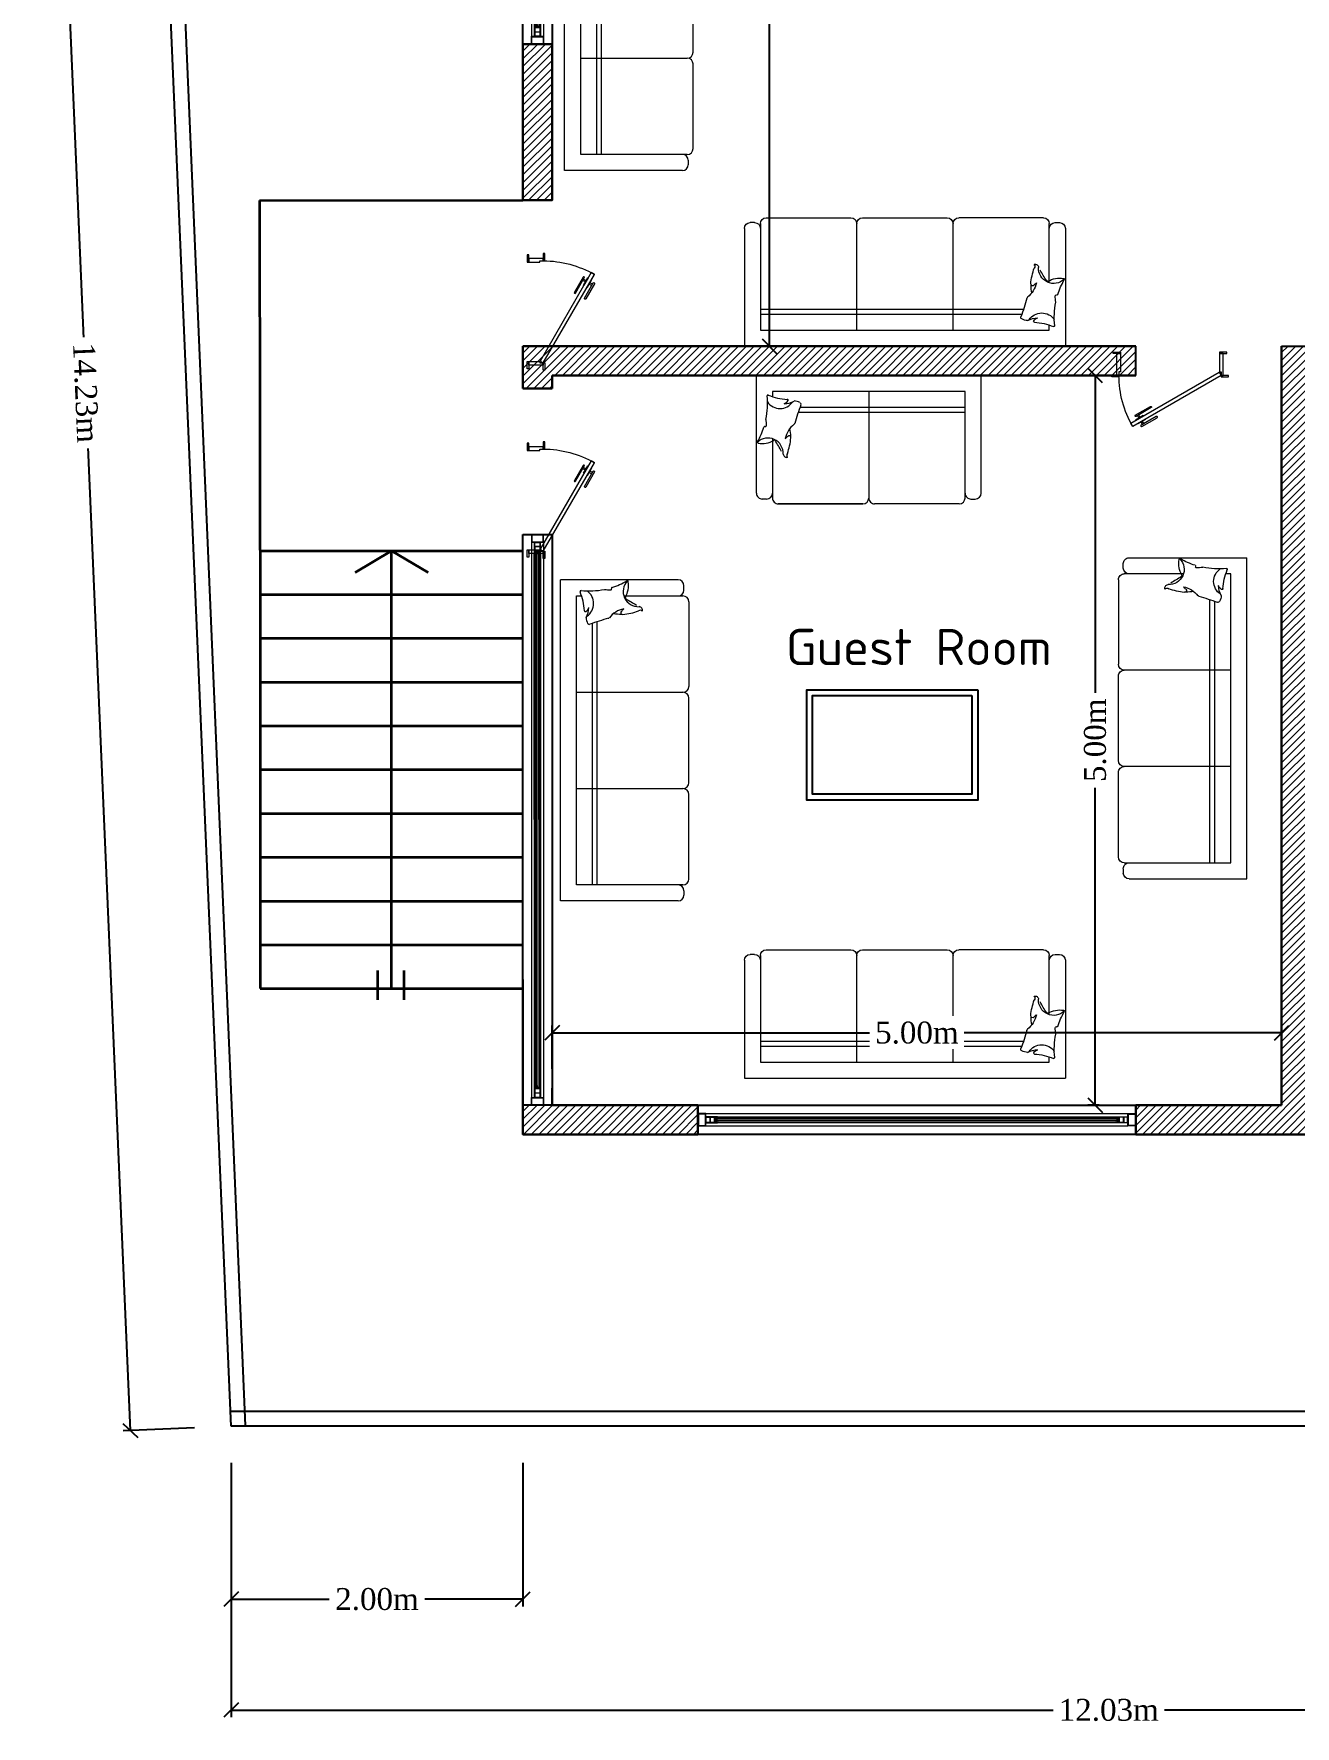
# Model space of a CAD drawing. Header units: millimetres. Extents: x 860 to 1444, y -43 to 267.
# Drawn here: x 1316.19 to 1324.83, y 248.68 to 260.27 of the extents above; entities that cross this region are included whole.
import ezdxf

# ---------------------------------------------------------------- set-up
doc = ezdxf.new("R2010")
doc.units = ezdxf.units.MM
doc.header["$MEASUREMENT"] = 0
for name, color, linetype, lineweight in [('Doors Ari', 251, 'Continuous', 5), ('furniture', 251, 'Continuous', 5), ('Furnitures', 251, 'Continuous', 5), ('WALL', 7, 'Continuous', 30), ('Window', 7, 'Continuous', 15)]:
    doc.layers.add(name, color=color, linetype=linetype, lineweight=lineweight)
doc.layers.add('Text1', color=7, linetype='Continuous')
doc.styles.add('Ari', font='isocpeur.ttf', dxfattribs={"height": 0.15})
doc.styles.add('Ari CENTER', font='times.ttf', dxfattribs={"height": 0.15})
doc.dimstyles.new('Ari New', dxfattribs={"dimtxt": 0.15, "dimasz": 0.1, "dimexe": 0.05, "dimexo": 0.25, "dimgap": 0.05, "dimtad": 0, "dimtoh": 1, "dimzin": 0, "dimdsep": 46, "dimtxsty": 'Ari CENTER', "dimblk": 'OBLIQUE', "dimcen": 0.09, "dimclrd": 251, "dimclre": 251, "dimclrt": 12, "dimadec": 0, "dimazin": 0, "dimtfac": 1, "dimtofl": 0, "dimtmove": 0, "dimatfit": 3, "dimldrblk": 'NONE', "dimfxl": 0, "dimtolj": 1, "dimtzin": 0, "dimarcsym": 0})

# ---------------------------------------------------------------- blocks, each defined once
blk = doc.blocks.new('*U362')
at = {"layer": 'Window', "color": 253, "lineweight": 5}
for p, q in [((2038.612, 2451.441), (2038.612, 2448.548)), ((2038.696, 2451.441), (2038.696, 2448.548))]:
    blk.add_line(p, q, dxfattribs=at)
at = {"layer": 'Window', "color": 251, "lineweight": 5}
for p, q in [((2038.639, 2451.374), (2038.666, 2451.381)), ((2038.64, 2448.615), (2038.667, 2448.608))]:
    blk.add_line(p, q, dxfattribs=at)
at = {"layer": 'Window', "linetype": 'Continuous', "lineweight": 5}
for points in [[(2038.696, 2451.441), (2038.696, 2451.494), (2038.612, 2451.494), (2038.612, 2451.441)], [(2038.635, 2451.412), (2038.635, 2451.412), (2038.635, 2451.439), (2038.671, 2451.439), (2038.671, 2451.412)], [(2038.671, 2451.411), (2038.671, 2451.411), (2038.671, 2451.411), (2038.671, 2451.411), (2038.671, 2451.382), (2038.671, 2451.382), (2038.635, 2451.382), (2038.635, 2451.382), (2038.635, 2451.411), (2038.635, 2451.382), (2038.635, 2451.411), (2038.635, 2451.411), (2038.635, 2451.411), (2038.635, 2451.411), (2038.635, 2451.411), (2038.635, 2451.411), (2038.671, 2451.411), (2038.671, 2451.411), (2038.671, 2451.411), (2038.671, 2451.411)], [(2038.666, 2451.374), (2038.639, 2451.374), (2038.639, 2451.381), (2038.666, 2451.381)], [(2038.672, 2448.578), (2038.672, 2448.578), (2038.672, 2448.578), (2038.672, 2448.578), (2038.672, 2448.607), (2038.672, 2448.607), (2038.635, 2448.607), (2038.635, 2448.607), (2038.635, 2448.578), (2038.635, 2448.607), (2038.635, 2448.578), (2038.635, 2448.578), (2038.635, 2448.578), (2038.635, 2448.578), (2038.635, 2448.578), (2038.635, 2448.578), (2038.672, 2448.578), (2038.672, 2448.578), (2038.672, 2448.578), (2038.672, 2448.578)], [(2038.667, 2448.615), (2038.64, 2448.615), (2038.64, 2448.608), (2038.667, 2448.608)], [(2038.696, 2448.548), (2038.696, 2448.494), (2038.612, 2448.494), (2038.612, 2448.548)], [(2038.635, 2448.576), (2038.635, 2448.576), (2038.635, 2448.55), (2038.672, 2448.55), (2038.672, 2448.576)]]:
    blk.add_lwpolyline(points, close=True, dxfattribs=at)
for points in [[(2038.693, 2451.446), (2038.693, 2451.489, 0.414214), (2038.691, 2451.492), (2038.617, 2451.492, 0.414214), (2038.615, 2451.489), (2038.615, 2451.446, 0.414214), (2038.617, 2451.444), (2038.691, 2451.444, 0.414214)], [(2038.693, 2448.543), (2038.693, 2448.5, -0.414214), (2038.69, 2448.497), (2038.617, 2448.497, -0.414214), (2038.615, 2448.5), (2038.615, 2448.543, -0.414214), (2038.617, 2448.545), (2038.69, 2448.545, -0.414214)]]:
    blk.add_lwpolyline(points, format="xyb", close=True, dxfattribs=at)
for points in [[(2038.632, 2451.441), (2038.632, 2451.381), (2038.632, 2451.36), (2038.636, 2451.36), (2038.636, 2451.363), (2038.635, 2451.363), (2038.635, 2451.381), (2038.671, 2451.381), (2038.671, 2451.363), (2038.67, 2451.363), (2038.67, 2451.36), (2038.674, 2451.36), (2038.674, 2451.381), (2038.674, 2451.441), (2038.632, 2451.441), (2038.671, 2451.441)], [(2038.633, 2448.548), (2038.633, 2448.608), (2038.633, 2448.628), (2038.637, 2448.628), (2038.637, 2448.626), (2038.635, 2448.626), (2038.635, 2448.608), (2038.672, 2448.608), (2038.672, 2448.626), (2038.67, 2448.626), (2038.67, 2448.628), (2038.674, 2448.628), (2038.674, 2448.608), (2038.674, 2448.548), (2038.633, 2448.548), (2038.672, 2448.548)]]:
    blk.add_lwpolyline(points, dxfattribs=at)
at = {"layer": 'Window', "color": 251, "lineweight": 5}
for points in [[(2038.639, 2451.381), (2038.666, 2451.374)], [(2038.64, 2448.608), (2038.667, 2448.615)]]:
    blk.add_lwpolyline(points, dxfattribs=at)
at = {"layer": 'Window', "color": 152, "lineweight": 5, "true_color": 0x2776bb}
for points in [[(2038.639, 2451.374), (2038.64, 2448.615), (2038.648, 2448.615), (2038.647, 2451.374)], [(2038.666, 2451.374), (2038.667, 2448.615), (2038.659, 2448.615), (2038.658, 2451.374)]]:
    blk.add_lwpolyline(points, close=True, dxfattribs=at)
at = {"layer": 'Window', "color": 251, "lineweight": 5}
for points in [[(2038.647, 2451.364), (2038.658, 2451.364), (2038.658, 2451.374), (2038.647, 2451.374)], [(2038.649, 2451.366), (2038.657, 2451.366), (2038.657, 2451.373), (2038.649, 2451.373)], [(2038.648, 2448.615), (2038.659, 2448.615), (2038.659, 2448.624), (2038.648, 2448.624)], [(2038.65, 2448.616), (2038.658, 2448.616), (2038.658, 2448.623), (2038.65, 2448.623)]]:
    blk.add_lwpolyline(points, close=True, dxfattribs=at)
at = {"layer": 'Window', "color": 253, "lineweight": 5}
for points in [[(2038.633, 2448.628), (2038.632, 2451.36)], [(2038.674, 2451.36), (2038.674, 2448.628)]]:
    blk.add_lwpolyline(points, dxfattribs=at)
at = {"layer": 'Window', "color": 251, "lineweight": 5}
for centre, start, end in [((2038.636, 2451.357), 2.8746, 86.4037), ((2038.67, 2451.357), 93.6399, 177.169), ((2038.636, 2448.632), 273.6399, 357.169), ((2038.671, 2448.632), 182.8746, 266.4037)]:
    blk.add_arc(centre, 0.00358, start, end, dxfattribs=at)
blk = doc.blocks.new('*U363')
at = {"layer": 'Window', "color": 253, "lineweight": 5}
for p, q in [((2038.612, 2452.286), (2038.612, 2448.548)), ((2038.696, 2452.286), (2038.696, 2448.548))]:
    blk.add_line(p, q, dxfattribs=at)
at = {"layer": 'Window', "color": 251, "lineweight": 5}
for p, q in [((2038.639, 2452.219), (2038.666, 2452.225)), ((2038.64, 2448.615), (2038.667, 2448.608))]:
    blk.add_line(p, q, dxfattribs=at)
at = {"layer": 'Window', "linetype": 'Continuous', "lineweight": 5}
for points in [[(2038.696, 2452.286), (2038.696, 2452.339), (2038.612, 2452.339), (2038.612, 2452.286)], [(2038.635, 2452.257), (2038.635, 2452.257), (2038.635, 2452.284), (2038.671, 2452.284), (2038.671, 2452.257)], [(2038.671, 2452.256), (2038.671, 2452.256), (2038.671, 2452.256), (2038.671, 2452.256), (2038.671, 2452.227), (2038.671, 2452.227), (2038.635, 2452.227), (2038.635, 2452.227), (2038.635, 2452.256), (2038.635, 2452.227), (2038.635, 2452.256), (2038.635, 2452.256), (2038.635, 2452.256), (2038.635, 2452.256), (2038.635, 2452.256), (2038.635, 2452.256), (2038.671, 2452.256), (2038.671, 2452.256), (2038.671, 2452.256), (2038.671, 2452.256)], [(2038.666, 2452.219), (2038.639, 2452.219), (2038.639, 2452.225), (2038.666, 2452.225)], [(2038.672, 2448.578), (2038.672, 2448.578), (2038.672, 2448.578), (2038.672, 2448.578), (2038.672, 2448.607), (2038.672, 2448.607), (2038.635, 2448.607), (2038.635, 2448.607), (2038.635, 2448.578), (2038.635, 2448.607), (2038.635, 2448.578), (2038.635, 2448.578), (2038.635, 2448.578), (2038.635, 2448.578), (2038.635, 2448.578), (2038.635, 2448.578), (2038.672, 2448.578), (2038.672, 2448.578), (2038.672, 2448.578), (2038.672, 2448.578)], [(2038.667, 2448.615), (2038.64, 2448.615), (2038.64, 2448.608), (2038.667, 2448.608)], [(2038.696, 2448.548), (2038.696, 2448.494), (2038.612, 2448.494), (2038.612, 2448.548)], [(2038.635, 2448.576), (2038.635, 2448.576), (2038.635, 2448.55), (2038.672, 2448.55), (2038.672, 2448.576)]]:
    blk.add_lwpolyline(points, close=True, dxfattribs=at)
for points in [[(2038.693, 2452.291), (2038.693, 2452.334, 0.414214), (2038.691, 2452.337), (2038.617, 2452.337, 0.414214), (2038.615, 2452.334), (2038.615, 2452.291, 0.414214), (2038.617, 2452.288), (2038.691, 2452.288, 0.414214)], [(2038.693, 2448.543), (2038.693, 2448.5, -0.414214), (2038.69, 2448.497), (2038.617, 2448.497, -0.414214), (2038.615, 2448.5), (2038.615, 2448.543, -0.414214), (2038.617, 2448.545), (2038.69, 2448.545, -0.414214)]]:
    blk.add_lwpolyline(points, format="xyb", close=True, dxfattribs=at)
for points in [[(2038.632, 2452.286), (2038.632, 2452.225), (2038.632, 2452.205), (2038.636, 2452.205), (2038.636, 2452.208), (2038.635, 2452.208), (2038.635, 2452.225), (2038.671, 2452.225), (2038.671, 2452.208), (2038.67, 2452.208), (2038.67, 2452.205), (2038.674, 2452.205), (2038.674, 2452.225), (2038.674, 2452.286), (2038.632, 2452.286), (2038.671, 2452.286)], [(2038.633, 2448.548), (2038.633, 2448.608), (2038.633, 2448.628), (2038.637, 2448.628), (2038.637, 2448.626), (2038.635, 2448.626), (2038.635, 2448.608), (2038.672, 2448.608), (2038.672, 2448.626), (2038.67, 2448.626), (2038.67, 2448.628), (2038.674, 2448.628), (2038.674, 2448.608), (2038.674, 2448.548), (2038.633, 2448.548), (2038.672, 2448.548)]]:
    blk.add_lwpolyline(points, dxfattribs=at)
at = {"layer": 'Window', "color": 253, "lineweight": 5}
for points in [[(2038.633, 2448.628), (2038.632, 2452.205)], [(2038.674, 2452.205), (2038.674, 2448.628)]]:
    blk.add_lwpolyline(points, dxfattribs=at)
at = {"layer": 'Window', "color": 251, "lineweight": 5}
for points in [[(2038.639, 2452.225), (2038.666, 2452.219)], [(2038.64, 2448.608), (2038.667, 2448.615)]]:
    blk.add_lwpolyline(points, dxfattribs=at)
at = {"layer": 'Window', "color": 152, "lineweight": 5, "true_color": 0x2776bb}
for points in [[(2038.639, 2452.219), (2038.64, 2448.615), (2038.648, 2448.615), (2038.647, 2452.219)], [(2038.666, 2452.219), (2038.667, 2448.615), (2038.659, 2448.615), (2038.658, 2452.219)]]:
    blk.add_lwpolyline(points, close=True, dxfattribs=at)
at = {"layer": 'Window', "color": 251, "lineweight": 5}
for points in [[(2038.647, 2452.209), (2038.658, 2452.209), (2038.658, 2452.219), (2038.647, 2452.219)], [(2038.649, 2452.211), (2038.657, 2452.211), (2038.657, 2452.217), (2038.649, 2452.217)], [(2038.648, 2448.615), (2038.659, 2448.615), (2038.659, 2448.624), (2038.648, 2448.624)], [(2038.65, 2448.616), (2038.658, 2448.616), (2038.658, 2448.623), (2038.65, 2448.623)]]:
    blk.add_lwpolyline(points, close=True, dxfattribs=at)
for centre, start, end in [((2038.636, 2452.202), 2.8746, 86.4037), ((2038.67, 2452.202), 93.6399, 177.169), ((2038.636, 2448.632), 273.6399, 357.169), ((2038.671, 2448.632), 182.8746, 266.4037)]:
    blk.add_arc(centre, 0.00358, start, end, dxfattribs=at)
blk = doc.blocks.new('_Oblique')
at = {"color": 0, "linetype": 'ByBlock', "lineweight": -2}
blk.add_line((-0.5, -0.5), (0.5, 0.5), dxfattribs=at)
blk = doc.blocks.new('*D388')
at = {"color": 251, "lineweight": -2, "transparency": 16777216}
for p, q in [((1316.677, 264.942), (1316.187, 264.921)), ((1316.237, 264.923), (1316.526, 258.184)), ((1316.847, 250.703), (1316.558, 257.441)), ((1317.287, 250.722), (1316.797, 250.701))]:
    blk.add_line(p, q, dxfattribs=at)
at = {"layer": 'Defpoints', "color": 0, "lineweight": 35, "transparency": 16777216}
for p in [(1316.927, 264.952), (1316.847, 250.703), (1317.537, 250.732)]:
    blk.add_point(p, dxfattribs=at)
at = {"color": 251, "lineweight": -2, "transparency": 16777216, "xscale": 0.1, "yscale": 0.1, "zscale": 0.1}
for p, rotation in [((1316.237, 264.923), 92.45632987171221), ((1316.847, 250.703), 272.4563298717122)]:
    blk.add_blockref('_Oblique', p, dxfattribs=dict(at, rotation=rotation))
at = {"color": 12, "transparency": 16777216, "insert": (1316.542, 257.813), "char_height": 0.15, "attachment_point": 5, "rotation": 272.4563, "style": 'Ari CENTER', "bg_fill": 3, "box_fill_scale": 1.25, "bg_fill_color": 256, "bg_fill_true_color": 13158600, "bg_fill_transparency": 0}
blk.add_mtext('\\A1;14.23m', dxfattribs=at)
blk = doc.blocks.new('_None')
blk = doc.blocks.new('*D390')
at = {"color": 251, "lineweight": -2, "transparency": 16777216}
for p, q in [((1317.537, 250.482), (1317.537, 249.497)), ((1319.537, 250.482), (1319.537, 249.497)), ((1317.537, 249.547), (1318.21, 249.547)), ((1319.537, 249.547), (1318.864, 249.547))]:
    blk.add_line(p, q, dxfattribs=at)
at = {"layer": 'Defpoints', "color": 0, "lineweight": 35, "transparency": 16777216}
for p in [(1317.537, 250.732), (1319.537, 250.732), (1319.537, 249.547)]:
    blk.add_point(p, dxfattribs=at)
at = {"color": 251, "lineweight": -2, "transparency": 16777216, "xscale": 0.1, "yscale": 0.1, "zscale": 0.1, "rotation": 180}
blk.add_blockref('_Oblique', (1317.537, 249.547), dxfattribs=at)
at = {"color": 251, "lineweight": -2, "transparency": 16777216, "xscale": 0.1, "yscale": 0.1, "zscale": 0.1}
blk.add_blockref('_Oblique', (1319.537, 249.547), dxfattribs=at)
at = {"color": 12, "transparency": 16777216, "insert": (1318.537, 249.547), "char_height": 0.15, "attachment_point": 5, "style": 'Ari CENTER', "bg_fill": 3, "box_fill_scale": 1.25, "bg_fill_color": 256, "bg_fill_true_color": 13158600, "bg_fill_transparency": 0}
blk.add_mtext('\\A1;2.00m', dxfattribs=at)
blk = doc.blocks.new('*D391')
at = {"color": 251, "lineweight": -2, "transparency": 16777216}
for p, q in [((1317.537, 250.482), (1317.537, 248.738)), ((1329.567, 250.482), (1329.567, 248.738)), ((1317.537, 248.788), (1323.18, 248.788)), ((1329.567, 248.788), (1323.924, 248.788))]:
    blk.add_line(p, q, dxfattribs=at)
at = {"layer": 'Defpoints', "color": 0, "lineweight": 35, "transparency": 16777216}
for p in [(1317.537, 250.732), (1329.567, 250.732), (1329.567, 248.788)]:
    blk.add_point(p, dxfattribs=at)
at = {"color": 251, "lineweight": -2, "transparency": 16777216, "xscale": 0.1, "yscale": 0.1, "zscale": 0.1, "rotation": 180}
blk.add_blockref('_Oblique', (1317.537, 248.788), dxfattribs=at)
at = {"color": 251, "lineweight": -2, "transparency": 16777216, "xscale": 0.1, "yscale": 0.1, "zscale": 0.1}
blk.add_blockref('_Oblique', (1329.567, 248.788), dxfattribs=at)
at = {"color": 12, "transparency": 16777216, "insert": (1323.552, 248.788), "char_height": 0.15, "attachment_point": 5, "style": 'Ari CENTER', "bg_fill": 3, "box_fill_scale": 1.25, "bg_fill_color": 256, "bg_fill_true_color": 13158600, "bg_fill_transparency": 0}
blk.add_mtext('\\A1;12.03m', dxfattribs=at)
blk = doc.blocks.new('FHJ')
at = {"layer": 'Furnitures'}
for p, q in [((65.237, -5.262), (67.437, -5.262)), ((65.237, -6.069), (65.237, -5.262)), ((67.437, -6.069), (67.437, -5.262)), ((65.347, -5.372), (67.327, -5.372)), ((65.347, -6.102), (65.347, -5.372)), ((66.007, -5.372), (66.007, -6.102)), ((66.667, -5.372), (66.667, -6.102)), ((67.327, -5.372), (67.327, -5.407)), ((65.347, -5.482), (67.139, -5.482)), ((65.347, -5.515), (67.151, -5.515)), ((67.327, -5.696), (67.327, -6.102)), ((65.307, -6.109), (65.277, -6.109)), ((65.387, -6.142), (65.967, -6.142)), ((66.047, -6.142), (66.627, -6.142)), ((67.287, -6.142), (66.707, -6.142)), ((67.367, -6.109), (67.397, -6.109))]:
    blk.add_line(p, q, dxfattribs=at)
for centre, radius, start, end in [((67.144, -5.46), 0.0126, 117.1304, 200.9482), ((67.183, -5.537), 0.099, 92.7962, 117.1304), ((67.245, -5.325), 0.131, 239.5087, 271.0429), ((67.275, -5.385), 0.105, 214.0212, 325.1506), ((67.226, -5.433), 0.0063, 93.9947, 209.557), ((67.257, -5.416), 0.0416, 209.557, 257.0475), ((67.196, -5.008), 0.42, 273.9947, 292.2174), ((67.357, -5.403), 0.0063, 353.9832, 112.2174), ((67.888, -5.458), 0.527, 173.9832, 191.5286), ((65.909, -5.933), 1.31, 15.1521, 20.9482), ((67.62, -5.605), 0.252, 170.6752, 180.5669), ((67.186, -5.587), 0.0126, 195.1521, 232.4345), ((67.078, -5.727), 0.163, 10.921, 52.4345), ((67.213, -5.688), 0.0126, 41.4659, 190.4525), ((67.454, -5.677), 0.252, 168.5381, 180.9308), ((67.327, -5.587), 0.141, 221.4659, 230.8131), ((67.374, -5.607), 0.0063, 180.5669, 291.9475), ((67.379, -5.619), 0.0063, 17.478, 111.9475), ((67.888, -5.458), 0.527, 197.478, 209.4698), ((67.673, -5.64), 0.476, 186.1256, 199.3393), ((67.357, -5.796), 0.104, 45.6927, 183.5175), ((68.351, -6.383), 1.241, 147.1103, 151.1368), ((67.314, -5.713), 0.0063, 60.4242, 147.1103), ((67.4, -5.561), 0.168, 240.4242, 278.3824), ((67.424, -5.721), 0.0063, 278.3824, 29.4698), ((67.211, -5.809), 0.0177, 307.9046, 42.5862), ((67.229, -5.8), 0.0244, 253.8009, 355.0524), ((65.277, -6.069), 0.04, 180, 270), ((65.307, -6.069), 0.04, 270, 0), ((65.387, -6.102), 0.04, 180, 270), ((65.967, -6.102), 0.04, 270, 0), ((66.047, -6.102), 0.04, 180, 270), ((66.627, -6.102), 0.04, 270, 0), ((66.707, -6.102), 0.04, 180, 270), ((67.287, -6.102), 0.04, 270, 0), ((67.367, -6.069), 0.04, 180, 270), ((67.367, -6.069), 0.04, 180, 270), ((67.397, -6.069), 0.04, 270, 0)]:
    blk.add_arc(centre, radius, start, end, dxfattribs=at)
blk = doc.blocks.new('SSS')
at = {"layer": 'Furnitures'}
for p, q in [((64.311, -6.238), (64.311, -7.778)), ((65.118, -6.238), (64.311, -6.238)), ((64.421, -6.348), (64.421, -7.668)), ((65.151, -6.348), (64.421, -6.348)), ((64.531, -6.348), (64.531, -7.48)), ((64.564, -6.348), (64.564, -7.492)), ((65.158, -6.308), (65.158, -6.278)), ((65.191, -6.388), (65.191, -6.968)), ((64.421, -7.008), (65.151, -7.008)), ((64.421, -7.008), (65.151, -7.008)), ((65.191, -7.628), (65.191, -7.048)), ((65.191, -7.048), (65.191, -7.628)), ((64.421, -7.668), (64.455, -7.668)), ((64.745, -7.668), (65.151, -7.668)), ((65.158, -7.708), (65.158, -7.738)), ((65.118, -7.778), (64.311, -7.778))]:
    blk.add_line(p, q, dxfattribs=at)
for centre, radius, start, end in [((65.118, -6.278), 0.04, 0, 90), ((65.118, -6.308), 0.04, 270, 0), ((65.151, -6.388), 0.04, 0, 90), ((65.151, -6.968), 0.04, 270, 0), ((65.151, -7.048), 0.04, 0, 90), ((65.151, -7.048), 0.04, 0, 90), ((64.585, -7.525), 0.099, 152.8696, 177.2038), ((64.374, -7.586), 0.131, 358.9571, 30.4913), ((64.433, -7.616), 0.105, 304.8494, 55.9788), ((64.509, -7.485), 0.0126, 69.0518, 152.8696), ((64.982, -6.25), 1.31, 249.0518, 254.8479), ((64.636, -7.527), 0.0126, 37.5655, 74.8479), ((64.775, -7.42), 0.163, 217.5655, 259.079), ((64.057, -7.538), 0.42, 337.7826, 356.0053), ((64.482, -7.567), 0.0063, 60.443, 176.0053), ((64.464, -7.598), 0.0416, 12.9525, 60.443), ((64.725, -7.795), 0.252, 89.0692, 101.4619), ((64.737, -7.554), 0.0126, 79.5475, 228.5341), ((64.635, -7.669), 0.141, 39.1869, 48.5341), ((64.688, -8.015), 0.476, 70.6607, 83.8744), ((64.844, -7.699), 0.104, 86.4825, 224.3073), ((64.761, -7.655), 0.0063, 122.8897, 209.5758), ((65.431, -8.692), 1.241, 118.8632, 122.8897), ((64.858, -7.553), 0.0177, 227.4138, 322.0954), ((64.848, -7.57), 0.0244, 274.9476, 16.1991), ((65.151, -7.628), 0.04, 270, 0), ((64.451, -7.699), 0.0063, 157.7826, 276.0168), ((64.507, -8.229), 0.527, 78.4714, 96.0168), ((64.653, -7.961), 0.252, 89.4331, 99.3248), ((64.655, -7.716), 0.0063, 338.0525, 89.4331), ((64.667, -7.721), 0.0063, 158.0525, 252.522), ((64.507, -8.229), 0.527, 60.5302, 72.522), ((64.61, -7.741), 0.168, 351.6176, 29.5758), ((64.769, -7.765), 0.0063, 240.5302, 351.6176), ((65.118, -7.708), 0.04, 0, 90), ((65.118, -7.708), 0.04, 0, 90), ((65.118, -7.738), 0.04, 270, 0)]:
    blk.add_arc(centre, radius, start, end, dxfattribs=at)
blk = doc.blocks.new('*U367')
at = {"layer": 'Window', "color": 253, "lineweight": 5}
for p, q in [((2038.612, 2453.271), (2038.612, 2449.468)), ((2038.696, 2453.271), (2038.696, 2449.468))]:
    blk.add_line(p, q, dxfattribs=at)
at = {"layer": 'Window', "color": 251, "lineweight": 5}
for p, q in [((2038.639, 2453.204), (2038.666, 2453.211)), ((2038.64, 2449.535), (2038.667, 2449.528))]:
    blk.add_line(p, q, dxfattribs=at)
at = {"layer": 'Window', "linetype": 'Continuous', "lineweight": 5}
for points in [[(2038.696, 2453.271), (2038.696, 2453.325), (2038.612, 2453.325), (2038.612, 2453.271)], [(2038.635, 2453.243), (2038.635, 2453.243), (2038.635, 2453.269), (2038.671, 2453.269), (2038.671, 2453.243)], [(2038.671, 2453.241), (2038.671, 2453.241), (2038.671, 2453.241), (2038.671, 2453.241), (2038.671, 2453.213), (2038.671, 2453.213), (2038.635, 2453.213), (2038.635, 2453.213), (2038.635, 2453.241), (2038.635, 2453.213), (2038.635, 2453.241), (2038.635, 2453.241), (2038.635, 2453.241), (2038.635, 2453.241), (2038.635, 2453.241), (2038.635, 2453.241), (2038.671, 2453.241), (2038.671, 2453.241), (2038.671, 2453.241), (2038.671, 2453.241)], [(2038.666, 2453.204), (2038.639, 2453.204), (2038.639, 2453.211), (2038.666, 2453.211)], [(2038.672, 2449.498), (2038.672, 2449.498), (2038.672, 2449.498), (2038.672, 2449.498), (2038.672, 2449.527), (2038.672, 2449.527), (2038.635, 2449.527), (2038.635, 2449.527), (2038.635, 2449.498), (2038.635, 2449.527), (2038.635, 2449.498), (2038.635, 2449.498), (2038.635, 2449.498), (2038.635, 2449.498), (2038.635, 2449.498), (2038.635, 2449.498), (2038.672, 2449.498), (2038.672, 2449.498), (2038.672, 2449.498), (2038.672, 2449.498)], [(2038.667, 2449.535), (2038.64, 2449.535), (2038.64, 2449.528), (2038.667, 2449.528)], [(2038.696, 2449.468), (2038.696, 2449.414), (2038.612, 2449.414), (2038.612, 2449.468)], [(2038.635, 2449.496), (2038.635, 2449.496), (2038.635, 2449.47), (2038.672, 2449.47), (2038.672, 2449.496)]]:
    blk.add_lwpolyline(points, close=True, dxfattribs=at)
for points in [[(2038.693, 2453.277), (2038.693, 2453.319, 0.414214), (2038.691, 2453.322), (2038.617, 2453.322, 0.414214), (2038.615, 2453.319), (2038.615, 2453.277, 0.414214), (2038.617, 2453.274), (2038.691, 2453.274, 0.414214)], [(2038.693, 2449.463), (2038.693, 2449.42, -0.414214), (2038.69, 2449.417), (2038.617, 2449.417, -0.414214), (2038.615, 2449.42), (2038.615, 2449.463, -0.414214), (2038.617, 2449.465), (2038.69, 2449.465, -0.414214)]]:
    blk.add_lwpolyline(points, format="xyb", close=True, dxfattribs=at)
for points in [[(2038.632, 2453.271), (2038.632, 2453.211), (2038.632, 2453.191), (2038.636, 2453.191), (2038.636, 2453.193), (2038.635, 2453.193), (2038.635, 2453.211), (2038.671, 2453.211), (2038.671, 2453.194), (2038.67, 2453.194), (2038.67, 2453.191), (2038.674, 2453.191), (2038.674, 2453.211), (2038.674, 2453.271), (2038.632, 2453.271), (2038.671, 2453.271)], [(2038.633, 2449.468), (2038.633, 2449.528), (2038.633, 2449.548), (2038.637, 2449.548), (2038.637, 2449.546), (2038.635, 2449.546), (2038.635, 2449.528), (2038.672, 2449.528), (2038.672, 2449.546), (2038.67, 2449.546), (2038.67, 2449.548), (2038.674, 2449.548), (2038.674, 2449.528), (2038.674, 2449.468), (2038.633, 2449.468), (2038.672, 2449.468)]]:
    blk.add_lwpolyline(points, dxfattribs=at)
at = {"layer": 'Window', "color": 253, "lineweight": 5}
for points in [[(2038.633, 2449.548), (2038.632, 2453.191)], [(2038.674, 2453.191), (2038.674, 2449.548)]]:
    blk.add_lwpolyline(points, dxfattribs=at)
at = {"layer": 'Window', "color": 251, "lineweight": 5}
for points in [[(2038.639, 2453.211), (2038.666, 2453.204)], [(2038.64, 2449.528), (2038.667, 2449.535)]]:
    blk.add_lwpolyline(points, dxfattribs=at)
at = {"layer": 'Window', "color": 152, "lineweight": 5, "true_color": 0x2776bb}
for points in [[(2038.639, 2453.204), (2038.64, 2449.535), (2038.648, 2449.535), (2038.647, 2453.204)], [(2038.666, 2453.204), (2038.667, 2449.535), (2038.659, 2449.535), (2038.658, 2453.204)]]:
    blk.add_lwpolyline(points, close=True, dxfattribs=at)
at = {"layer": 'Window', "color": 251, "lineweight": 5}
for points in [[(2038.647, 2453.195), (2038.658, 2453.195), (2038.658, 2453.204), (2038.647, 2453.204)], [(2038.649, 2453.196), (2038.657, 2453.196), (2038.657, 2453.203), (2038.649, 2453.203)], [(2038.648, 2449.535), (2038.659, 2449.535), (2038.659, 2449.544), (2038.648, 2449.544)], [(2038.65, 2449.536), (2038.658, 2449.536), (2038.658, 2449.543), (2038.65, 2449.543)]]:
    blk.add_lwpolyline(points, close=True, dxfattribs=at)
for centre, start, end in [((2038.636, 2453.187), 2.8746, 86.4037), ((2038.67, 2453.187), 93.6399, 177.169), ((2038.636, 2449.552), 273.6399, 357.169), ((2038.671, 2449.552), 182.8746, 266.4037)]:
    blk.add_arc(centre, 0.00358, start, end, dxfattribs=at)
blk = doc.blocks.new('*D421')
at = {"color": 251, "lineweight": -2, "transparency": 16777216}
for p, q in [((1319.737, 253.182), (1319.737, 253.478)), ((1324.737, 253.182), (1324.737, 253.478)), ((1319.737, 253.428), (1321.913, 253.428)), ((1324.737, 253.428), (1322.561, 253.428))]:
    blk.add_line(p, q, dxfattribs=at)
at = {"layer": 'Defpoints', "color": 0, "lineweight": 35, "transparency": 16777216}
for p in [(1324.737, 253.428), (1319.737, 252.932), (1324.737, 252.932)]:
    blk.add_point(p, dxfattribs=at)
at = {"color": 251, "lineweight": -2, "transparency": 16777216, "xscale": 0.1, "yscale": 0.1, "zscale": 0.1, "rotation": 180}
blk.add_blockref('_Oblique', (1319.737, 253.428), dxfattribs=at)
at = {"color": 251, "lineweight": -2, "transparency": 16777216, "xscale": 0.1, "yscale": 0.1, "zscale": 0.1}
blk.add_blockref('_Oblique', (1324.737, 253.428), dxfattribs=at)
at = {"color": 12, "transparency": 16777216, "insert": (1322.237, 253.428), "char_height": 0.15, "attachment_point": 5, "style": 'Ari CENTER', "bg_fill": 3, "box_fill_scale": 1.25, "bg_fill_color": 256, "bg_fill_true_color": 13158600, "bg_fill_transparency": 0}
blk.add_mtext('\\A1;5.00m', dxfattribs=at)
blk = doc.blocks.new('*U374')
for points in [[(0.315, 0.25), (-0.291, 0.6), (-0.304, 0.578), (0.302, 0.228)], [(-0.435, 0.25), (-0.385, 0.25), (-0.385, 0.26), (-0.435, 0.26)], [(0.365, 0.25), (0.315, 0.25), (0.315, 0.26), (0.365, 0.26)], [(-0.425, 0.09), (-0.375, 0.09), (-0.375, 0.1), (-0.425, 0.1)], [(0.355, 0.09), (0.305, 0.09), (0.305, 0.1), (0.355, 0.1)]]:
    blk.add_lwpolyline(points, close=True)
at = {"color": 8, "lineweight": 9}
for points in [[(-0.257, 0.58), (-0.205, 0.55), (-0.204, 0.552), (-0.256, 0.582)], [(-0.215, 0.582), (-0.224, 0.587), (-0.234, 0.57), (-0.225, 0.565)], [(-0.269, 0.558), (-0.217, 0.528), (-0.219, 0.526), (-0.271, 0.556)], [(-0.25, 0.521), (-0.259, 0.526), (-0.249, 0.544), (-0.24, 0.539)]]:
    blk.add_lwpolyline(points, close=True, dxfattribs=at)
for points in [[(-0.228, 0.601), (-0.124, 0.541, -1), (-0.129, 0.532), (-0.233, 0.592, -1)], [(-0.273, 0.523), (-0.169, 0.463, 1), (-0.164, 0.471), (-0.268, 0.531, 1)]]:
    blk.add_lwpolyline(points, format="xyb", close=True, dxfattribs=at)
for points in [[(-0.4, 0.1), (-0.375, 0.1), (-0.375, 0.225), (-0.385, 0.225), (-0.385, 0.25), (-0.4, 0.25), (-0.4, 0.1)], [(0.33, 0.1), (0.305, 0.1), (0.305, 0.225), (0.315, 0.225), (0.315, 0.25), (0.33, 0.25), (0.33, 0.1)]]:
    blk.add_lwpolyline(points)
blk.add_arc((0.315, 0.25), 0.7, 150, 180, dxfattribs=at)
blk = doc.blocks.new('*U369')
for points in [[(-0.385, 0.2), (0.221, 0.55), (0.234, 0.528), (-0.372, 0.178)], [(-0.435, 0.2), (-0.385, 0.2), (-0.385, 0.21), (-0.435, 0.21)], [(0.365, 0.2), (0.315, 0.2), (0.315, 0.21), (0.365, 0.21)], [(-0.425, 0.09), (-0.375, 0.09), (-0.375, 0.1), (-0.425, 0.1)], [(0.355, 0.09), (0.305, 0.09), (0.305, 0.1), (0.355, 0.1)]]:
    blk.add_lwpolyline(points, close=True)
at = {"color": 8, "lineweight": 9}
for points in [[(0.158, 0.551), (0.054, 0.491, 1), (0.059, 0.482), (0.163, 0.542, 1)], [(0.203, 0.473), (0.099, 0.413, -1), (0.094, 0.421), (0.198, 0.481, -1)]]:
    blk.add_lwpolyline(points, format="xyb", close=True, dxfattribs=at)
for points in [[(0.187, 0.53), (0.135, 0.5), (0.134, 0.502), (0.186, 0.532)], [(0.145, 0.532), (0.154, 0.537), (0.164, 0.52), (0.155, 0.515)], [(0.199, 0.508), (0.147, 0.478), (0.149, 0.476), (0.201, 0.506)], [(0.18, 0.471), (0.189, 0.476), (0.179, 0.494), (0.17, 0.489)]]:
    blk.add_lwpolyline(points, close=True, dxfattribs=at)
for points in [[(-0.4, 0.1), (-0.375, 0.1), (-0.375, 0.175), (-0.385, 0.175), (-0.385, 0.2), (-0.4, 0.2), (-0.4, 0.1)], [(0.33, 0.1), (0.305, 0.1), (0.305, 0.175), (0.315, 0.175), (0.315, 0.2), (0.33, 0.2), (0.33, 0.1)]]:
    blk.add_lwpolyline(points)
blk.add_arc((-0.385, 0.2), 0.7, 0, 30, dxfattribs=at)
blk = doc.blocks.new('*U370')
for points in [[(-0.385, 0.2), (0.221, 0.55), (0.234, 0.528), (-0.372, 0.178)], [(-0.435, 0.2), (-0.385, 0.2), (-0.385, 0.21), (-0.435, 0.21)], [(0.365, 0.2), (0.315, 0.2), (0.315, 0.21), (0.365, 0.21)], [(-0.425, 0.09), (-0.375, 0.09), (-0.375, 0.1), (-0.425, 0.1)], [(0.355, 0.09), (0.305, 0.09), (0.305, 0.1), (0.355, 0.1)]]:
    blk.add_lwpolyline(points, close=True)
at = {"color": 8, "lineweight": 9}
for points in [[(0.158, 0.551), (0.054, 0.491, 1), (0.059, 0.482), (0.163, 0.542, 1)], [(0.203, 0.473), (0.099, 0.413, -1), (0.094, 0.421), (0.198, 0.481, -1)]]:
    blk.add_lwpolyline(points, format="xyb", close=True, dxfattribs=at)
for points in [[(0.187, 0.53), (0.135, 0.5), (0.134, 0.502), (0.186, 0.532)], [(0.145, 0.532), (0.154, 0.537), (0.164, 0.52), (0.155, 0.515)], [(0.199, 0.508), (0.147, 0.478), (0.149, 0.476), (0.201, 0.506)], [(0.18, 0.471), (0.189, 0.476), (0.179, 0.494), (0.17, 0.489)]]:
    blk.add_lwpolyline(points, close=True, dxfattribs=at)
for points in [[(-0.4, 0.1), (-0.375, 0.1), (-0.375, 0.175), (-0.385, 0.175), (-0.385, 0.2), (-0.4, 0.2), (-0.4, 0.1)], [(0.33, 0.1), (0.305, 0.1), (0.305, 0.175), (0.315, 0.175), (0.315, 0.2), (0.33, 0.2), (0.33, 0.1)]]:
    blk.add_lwpolyline(points)
blk.add_arc((-0.385, 0.2), 0.7, 0, 30, dxfattribs=at)
blk = doc.blocks.new('*D400')
at = {"color": 251, "lineweight": -2, "transparency": 16777216}
for p, q in [((1323.429, 257.932), (1323.409, 257.932)), ((1323.459, 257.932), (1323.459, 255.756)), ((1323.459, 252.932), (1323.459, 255.108)), ((1323.487, 252.932), (1323.409, 252.932))]:
    blk.add_line(p, q, dxfattribs=at)
at = {"layer": 'Defpoints', "color": 0, "lineweight": 35, "transparency": 16777216}
for p in [(1323.679, 257.932), (1323.459, 252.932), (1323.737, 252.932)]:
    blk.add_point(p, dxfattribs=at)
at = {"color": 251, "lineweight": -2, "transparency": 16777216, "xscale": 0.1, "yscale": 0.1, "zscale": 0.1}
for p, rotation in [((1323.459, 257.932), 90), ((1323.459, 252.932), 270)]:
    blk.add_blockref('_Oblique', p, dxfattribs=dict(at, rotation=rotation))
at = {"color": 12, "transparency": 16777216, "insert": (1323.459, 255.432), "char_height": 0.15, "attachment_point": 5, "rotation": 90, "style": 'Ari CENTER', "bg_fill": 3, "box_fill_scale": 1.25, "bg_fill_color": 256, "bg_fill_true_color": 13158600, "bg_fill_transparency": 0}
blk.add_mtext('\\A1;5.00m', dxfattribs=at)
blk = doc.blocks.new('*D383')
at = {"color": 251, "lineweight": -2, "transparency": 16777216}
for p, q in [((1320.004, 264.752), (1321.276, 264.752)), ((1321.226, 264.752), (1321.226, 261.593)), ((1321.226, 258.132), (1321.226, 260.944)), ((1320.037, 258.132), (1321.276, 258.132))]:
    blk.add_line(p, q, dxfattribs=at)
at = {"layer": 'Defpoints', "color": 0, "lineweight": 35, "transparency": 16777216}
for p in [(1319.754, 264.752), (1319.787, 258.132), (1321.226, 258.132)]:
    blk.add_point(p, dxfattribs=at)
at = {"color": 251, "lineweight": -2, "transparency": 16777216, "xscale": 0.1, "yscale": 0.1, "zscale": 0.1}
for p, rotation in [((1321.226, 264.752), 90), ((1321.226, 258.132), 270)]:
    blk.add_blockref('_Oblique', p, dxfattribs=dict(at, rotation=rotation))
at = {"color": 12, "transparency": 16777216, "insert": (1321.226, 261.268), "char_height": 0.15, "attachment_point": 5, "rotation": 90, "style": 'Ari CENTER', "bg_fill": 3, "box_fill_scale": 1.25, "bg_fill_color": 256, "bg_fill_true_color": 13158600, "bg_fill_transparency": 0}
blk.add_mtext('\\A1;6.62m', dxfattribs=at)

msp = doc.modelspace()

# ---------------------------------------------------------------- hatches: boundary and pattern name
at = {"layer": 'furniture'}
h = msp.add_hatch(dxfattribs=at)
h.set_pattern_fill('ANSI31', color=0, scale=0.3)
h.set_pattern_definition([(45, (1063.762295, 415.22589), (-0.0265165043, 0.0265165043), [])])
h.paths.add_polyline_path([(1323.73699, 258.13226), (1323.71199, 258.13226), (1321.13699, 258.13226), (1320.13699, 258.13226), (1319.74699, 258.13226), (1319.74699, 258.09726), (1319.73699, 258.09726), (1319.73699, 258.13226), (1319.53699, 258.13226), (1319.53699, 257.84261), (1319.73699, 257.84261), (1319.73699, 257.87761), (1319.73699, 257.93226), (1321.13699, 257.93226), (1323.73699, 257.93226)])
h.paths.add_polyline_path([(1320.73699, 252.93226), (1319.73699, 252.93226), (1319.53699, 252.93226), (1319.53699, 252.73226), (1320.73699, 252.73226)])
h.paths.add_polyline_path([(1325.65199, 252.93226), (1324.93699, 252.93226), (1324.93699, 256.93226), (1325.03699, 256.93226), (1325.03699, 257.13226), (1325.01199, 257.13226), (1324.93699, 257.13226), (1324.93699, 258.13226), (1324.73699, 258.13226), (1324.73699, 257.92226), (1324.77199, 257.92226), (1324.77199, 257.91226), (1324.73699, 257.91226), (1324.73699, 252.93226), (1323.73699, 252.93226), (1323.73699, 252.73226), (1325.65199, 252.73226)])
h.paths.add_polyline_path([(1319.73699, 259.73226), (1319.73699, 260.20226), (1319.53699, 260.20226), (1319.53699, 259.13226), (1319.73699, 259.13226)])
h.paths.add_polyline_path([(1324.43699, 264.95226), (1319.53699, 264.95226), (1319.53699, 264.04712), (1319.73699, 264.04712), (1319.73699, 264.75226), (1324.33699, 264.75226), (1324.33699, 263.65226), (1324.43699, 263.65226), (1324.43699, 263.68726), (1324.44699, 263.68726), (1324.44699, 263.65226), (1326.03699, 263.65226), (1326.03699, 261.43226), (1324.43699, 261.43226), (1324.43699, 262.65226), (1324.33699, 262.65226), (1324.33699, 261.33226), (1326.01137, 261.33226), (1326.01137, 261.35726), (1326.02137, 261.35726), (1326.02137, 261.33226), (1326.03699, 261.33226), (1326.15699, 261.33226), (1326.15699, 263.75226), (1324.43699, 263.75226)])
h.paths.add_polyline_path([(1329.56699, 264.95226), (1325.99945, 264.95226), (1325.99945, 264.75226), (1326.10284, 264.75226), (1326.15699, 264.75226), (1329.36699, 264.75226), (1329.36699, 260.33226), (1327.56699, 260.33226), (1327.36699, 260.33226), (1327.36699, 260.43226), (1327.24699, 260.43226), (1327.24699, 260.33226), (1326.03699, 260.33226), (1326.03699, 258.63226), (1326.15699, 258.63226), (1326.15699, 258.68226), (1326.25699, 258.68226), (1326.25699, 258.80226), (1326.15699, 258.80226), (1326.15699, 260.21226), (1327.56699, 260.21226), (1327.56699, 258.80226), (1327.05699, 258.80226), (1327.05699, 258.68226), (1327.15699, 258.68226), (1327.15699, 258.58226), (1327.27699, 258.58226), (1327.27699, 258.68226), (1329.36699, 258.68226), (1329.36699, 257.13226), (1327.27699, 257.13226), (1327.27699, 257.78226), (1327.15699, 257.78226), (1327.15699, 257.13226), (1326.15699, 257.13226), (1326.15699, 257.83226), (1326.03699, 257.83226), (1326.03699, 256.93226), (1329.36699, 256.93226), (1329.36699, 252.93226), (1328.65199, 252.93226), (1328.65199, 252.73226), (1329.56699, 252.73226), (1329.56699, 258.80226), (1327.68699, 258.80226), (1327.68699, 260.21226), (1329.56699, 260.21226), (1329.56699, 260.93226)])
edge = h.paths.add_edge_path(flags=16)
edge.add_line((1327.03081, 260.21235), (1326.86199, 260.21245))
edge.add_spline(control_points=[(1326.86199, 260.21245), (1326.78723, 260.21249)], knot_values=[0.55717087, 0.55717087, 1, 1], degree=1, periodic=0)
edge.add_line((1326.78723, 260.21249), (1326.69317, 260.21254))
edge.add_line((1326.69317, 260.21254), (1326.68524, 260.21255))
edge.add_spline(control_points=[(1326.68528, 260.21255), (1326.68516, 260.21255)], knot_values=[0, 0, 0.01534968, 0.01534968], degree=1, periodic=0)
edge.add_spline(control_points=[(1326.69001, 260.21255), (1326.69214, 260.21254)], knot_values=[0.13017296, 0.13017296, 0.39920059, 0.39920059], degree=1, periodic=0)
edge.add_line((1326.69214, 260.21254), (1326.86199, 260.21245))
edge.add_spline(control_points=[(1326.86199, 260.21245), (1326.93675, 260.21241)], knot_values=[0.55717087, 0.55717087, 1, 1], degree=1, periodic=0)
edge.add_spline(control_points=[(1326.93675, 260.21241), (1326.96175, 260.21239)], knot_values=[0.40908172, 0.40908172, 0.55717087, 0.55717087], degree=1, periodic=0)
edge.add_spline(control_points=[(1326.96175, 260.21239), (1327.03081, 260.21236)], knot_values=[0, 0, 0.40908172, 0.40908172], degree=1, periodic=0)
edge.add_spline(control_points=[(1327.03811, 260.21236), (1327.03756, 260.21236)], knot_values=[0.85177461, 0.85177461, 0.92226104, 0.92226104], degree=1, periodic=0)
edge.add_spline(control_points=[(1327.0377, 260.21235), (1327.03869, 260.21235)], knot_values=[0.01534968, 0.01534968, 0.13964387, 0.13964387], degree=1, periodic=0)
edge.add_line((1327.03869, 260.21235), (1327.03874, 260.21235))
edge.add_line((1327.03874, 260.21235), (1327.03081, 260.21235))

# ---------------------------------------------------------------- linework, layer by layer
at = {"color": 0}
for p, q in [((1317.53699, 250.73226), (1316.92699, 264.95226)), ((1317.6369, 250.73654), (1317.03137, 264.85226)), ((1323.73699, 257.93226), (1323.73699, 258.13226)), ((1324.73699, 258.13226), (1324.93699, 258.13226)), ((1329.46699, 250.83226), (1317.53699, 250.83226)), ((1329.56699, 250.73226), (1317.53699, 250.73226))]:
    msp.add_line(p, q, dxfattribs=at)
at = {"color": 0, "lineweight": 35}
for p, q in [((1317.73247, 259.13086), (1319.53699, 259.13226)), ((1317.73247, 259.13086), (1317.73699, 255.93226)), ((1317.73699, 256.73082), (1319.53699, 256.73082)), ((1318.63699, 256.73082), (1318.38699, 256.58082)), ((1318.63699, 253.73082), (1318.63699, 256.73082)), ((1318.63699, 256.73082), (1318.88699, 256.58082)), ((1317.73699, 256.43082), (1319.53699, 256.43082)), ((1317.73699, 256.13082), (1319.53699, 256.13082)), ((1317.73699, 255.93226), (1317.73699, 255.63226)), ((1317.73699, 255.83082), (1319.53699, 255.83082)), ((1317.73699, 255.63226), (1317.73699, 255.33226)), ((1317.73699, 255.53082), (1319.53699, 255.53082)), ((1317.73699, 255.33226), (1317.73699, 255.03226)), ((1317.73699, 255.23082), (1319.53699, 255.23082)), ((1317.73699, 255.03226), (1317.73699, 254.73226)), ((1317.73699, 254.93082), (1319.53699, 254.93082)), ((1317.73699, 254.73226), (1317.73699, 254.43226)), ((1317.73699, 254.63082), (1319.53699, 254.63082)), ((1317.73699, 254.43226), (1317.73699, 254.13226)), ((1317.73699, 254.33082), (1319.53699, 254.33082)), ((1317.73699, 254.13226), (1317.73699, 253.73082)), ((1317.73699, 254.03082), (1319.53699, 254.03082)), ((1317.73699, 253.73082), (1319.53699, 253.73082))]:
    msp.add_line(p, q, dxfattribs=at)
at = {"color": 0}
for points in [[(1319.53699, 264.04712), (1319.73699, 264.04712), (1319.73699, 260.20226), (1319.53699, 260.20226)], [(1319.53699, 256.84261), (1319.73699, 256.84261), (1319.73699, 252.93226), (1319.53699, 252.93226)], [(1322.65454, 255.77839), (1322.65454, 255.02261), (1321.4822, 255.02261), (1321.4822, 255.77839)], [(1322.61466, 255.73852), (1322.61466, 255.06249), (1321.52208, 255.06249), (1321.52208, 255.73852)], [(1320.73699, 252.93226), (1323.73699, 252.93226), (1323.73699, 252.73226), (1320.73699, 252.73226)]]:
    msp.add_lwpolyline(points, close=True, dxfattribs=at)
at = {"color": 0, "lineweight": 35}
for points in [[(1318.54072, 253.85402), (1318.54072, 253.65402)], [(1318.72297, 253.65402), (1318.72297, 253.85402)]]:
    msp.add_lwpolyline(points, dxfattribs=at)
at = {"layer": 'WALL', "color": 0}
for p, q in [((1319.53699, 260.20226), (1319.73699, 260.20226)), ((1319.53699, 257.84261), (1319.53699, 258.13226)), ((1319.53699, 258.13226), (1321.13699, 258.13226)), ((1321.13699, 258.13226), (1319.73699, 258.13226)), ((1321.73699, 258.13226), (1320.13699, 258.13226)), ((1323.73699, 258.13226), (1321.13699, 258.13226)), ((1324.73699, 258.13226), (1324.73699, 252.93226)), ((1319.73699, 257.93226), (1321.13699, 257.93226)), ((1320.13699, 257.93226), (1323.73699, 257.93226)), ((1319.53699, 257.84261), (1319.73699, 257.84261)), ((1319.53699, 252.73226), (1319.53699, 253.79226)), ((1320.73699, 252.73226), (1320.73699, 252.93226)), ((1323.73699, 252.93226), (1323.73699, 252.73226)), ((1320.73699, 252.73226), (1319.53699, 252.73226)), ((1325.65199, 252.73226), (1323.73699, 252.73226))]:
    msp.add_line(p, q, dxfattribs=at)
for points in [[(1319.53699, 260.20226), (1319.53699, 259.13226)], [(1319.73699, 260.20226), (1319.73699, 259.65226)], [(1319.53699, 259.53226), (1319.53699, 259.53226), (1319.53699, 259.13226), (1319.73699, 259.13226), (1319.73699, 259.73226)], [(1319.53699, 258.13226), (1319.53699, 257.84261)], [(1319.73699, 257.93226), (1319.73699, 257.84261)], [(1319.53699, 253.04895), (1319.53699, 252.73226), (1320.73699, 252.73226)], [(1319.73699, 253.04895), (1319.73699, 252.93226), (1320.73699, 252.93226)], [(1323.73699, 252.93226), (1324.73699, 252.93226)], [(1323.73699, 252.73226), (1325.65199, 252.73226)]]:
    msp.add_lwpolyline(points, dxfattribs=at)

# ---------------------------------------------------------------- block references
at = {"color": 0}
for name, p in [('*U363', (-719.01697, -2188.2922)), ('*U367', (-719.01697, -2196.4822))]:
    msp.add_blockref(name, p, dxfattribs=at)
for name, p, rotation in [('SSS', (1328.91537, 322.24305), 270), ('FHJ', (1314.53193, 189.09434), 90), ('*U362', (3772.23144, -1785.82171), 89.99999999999622)]:
    msp.add_blockref(name, p, dxfattribs=dict(at, rotation=rotation))
at = {"color": 0, "xscale": -1}
for p, rotation in [((1329.76066, 189.24552), 270), ((1255.81769, 247.8555), 180)]:
    msp.add_blockref('FHJ', p, dxfattribs=dict(at, rotation=rotation))
at = {"layer": 'Doors Ari', "color": 0, "xscale": -1}
for name, p, rotation in [('*U370', (1319.47699, 258.40226), 270), ('*U374', (1324.00699, 258.18226), 180), ('*U369', (1319.47699, 257.11261), 270)]:
    msp.add_blockref(name, p, dxfattribs=dict(at, rotation=rotation))

# ---------------------------------------------------------------- texts
at = {"layer": 'Text1', "color": 0, "insert": (1321.33945, 256.19556), "char_height": 0.24836, "attachment_point": 1, "style": 'Ari'}
msp.add_mtext_dynamic_manual_height_columns('Guest Room', width=2.566727, gutter_width=0.75, heights=[0], dxfattribs=at)

# ---------------------------------------------------------------- next in the draw order: dimensions: what is measured, and where the dimension line sits
at = {"color": 0}
dim = msp.add_aligned_dim(p1=(1316.92699, 264.95226), p2=(1317.53699, 250.73226), distance=-0.6902, dimstyle='Ari New', override={"dimpost": 'm'}, dxfattribs=at)
dim.commit()
dim.dimension.update_dxf_attribs({"geometry": '*D388', "text_midpoint": (1316.54242, 257.81268)})
dim = msp.add_linear_dim(base=(1321.22582, 258.13226), p1=(1319.75393, 264.75226), p2=(1319.78716, 258.13226), angle=90, dimstyle='Ari New', override={"dimpost": 'm'})
dim.commit()
dim.dimension.update_dxf_attribs({"geometry": '*D383', "text_midpoint": (1321.22582, 261.26828), "dimtype": 160})
dim = msp.add_linear_dim(base=(1324.73699, 253.42831), p1=(1319.73699, 252.93226), p2=(1324.73699, 252.93226), dimstyle='Ari New', override={"dimpost": 'm'}, dxfattribs=at)
dim.commit()
dim.dimension.update_dxf_attribs({"geometry": '*D421', "text_midpoint": (1322.23699, 253.42831)})

# ---------------------------------------------------------------- next in the draw order: block references
at = {"color": 0, "rotation": 90}
msp.add_blockref('FHJ', (1314.56109, 194.09871), dxfattribs=at)
at = {"color": 0, "xscale": -1, "rotation": 180}
msp.add_blockref('FHJ', (1255.81769, 252.86987), dxfattribs=at)

# ---------------------------------------------------------------- next in the draw order: dimensions: what is measured, and where the dimension line sits
dim = msp.add_linear_dim(base=(1323.45884, 252.93226), p1=(1323.67863, 257.93226), p2=(1323.73699, 252.93226), angle=90, dimstyle='Ari New', override={"dimpost": 'm'})
dim.commit()
dim.dimension.update_dxf_attribs({"geometry": '*D400', "text_midpoint": (1323.45884, 255.43226)})
at = {"color": 0}
dim = msp.add_aligned_dim(p1=(1317.53699, 250.73226), p2=(1319.53699, 250.73226), distance=-1.18517, dimstyle='Ari New', override={"dimpost": 'm'}, dxfattribs=at)
dim.commit()
dim.dimension.update_dxf_attribs({"geometry": '*D390', "text_midpoint": (1318.53699, 249.54709)})

# ---------------------------------------------------------------- next in the draw order: dimensions: what is measured, and where the dimension line sits
dim = msp.add_aligned_dim(p1=(1317.53699, 250.73226), p2=(1329.56699, 250.73226), distance=-1.94389, dimstyle='Ari New', override={"dimpost": 'm'}, dxfattribs=at)
dim.commit()
dim.dimension.update_dxf_attribs({"geometry": '*D391', "text_midpoint": (1323.55199, 248.78837)})

doc.saveas('drawing.dxf')
